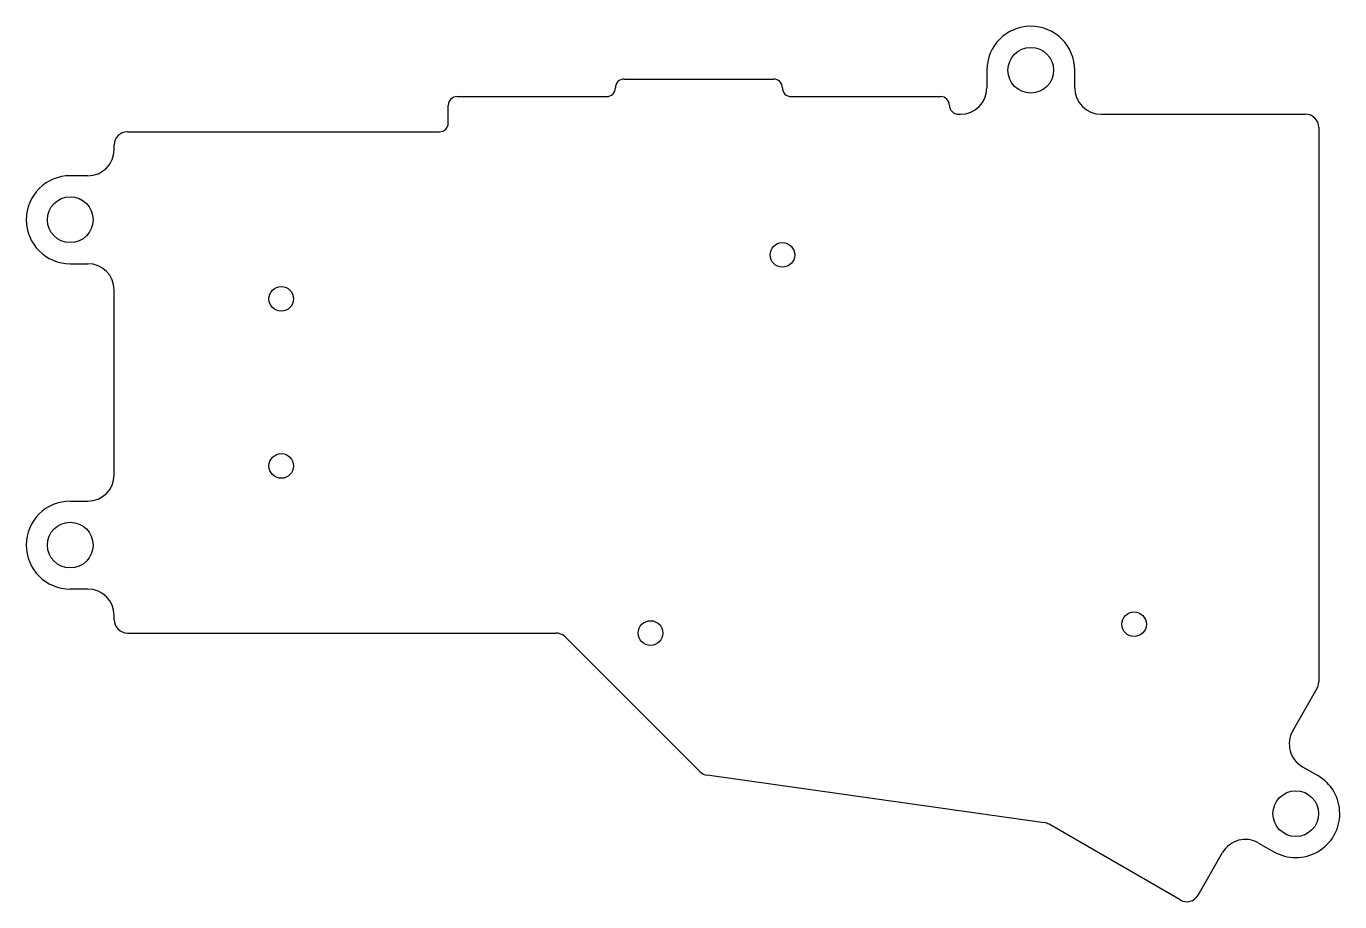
# Model space of a CAD drawing. Header units: millimetres. Extents: x -10 to 139, y -31 to 69.
import ezdxf

# ---------------------------------------------------------------- set-up
doc = ezdxf.new("R2010")
doc.units = ezdxf.units.MM

msp = doc.modelspace()

# ---------------------------------------------------------------- linework, layer by layer
for p, q in [((58, 63), (75, 63)), ((99.25, 64), (99.25, 62)), ((109.25, 62), (109.25, 64)), ((57, 62), (57, 62)), ((57, 62), (57, 62)), ((76, 62), (76, 62)), ((76, 62), (76, 62)), ((38, 58), (38, 60)), ((39, 61), (56, 61)), ((77, 61), (94, 61)), ((95, 60), (95, 60)), ((95, 60), (95, 60)), ((95, 60), (95, 60)), ((96, 59), (96.25, 59)), ((112.25, 59), (135.5, 59)), ((1.5, 57), (37, 57)), ((137, 57.5), (137, -5.6)), ((0, 55), (0, 55.5)), ((-3, 52), (-5, 52)), ((-5, 42), (-3, 42)), ((0, 18), (0, 39)), ((-5, 15), (-3, 15)), ((-3, 5), (-5, 5)), ((0, 1.5), (0, 2)), ((1.5, 0), (50.22, 0)), ((66.59, -15.75), (51.28, -0.44)), ((134.05, -11.11), (136.8, -6.35)), ((105.78, -21.57), (67.45, -16.18)), ((135.15, -15.21), (136.88, -16.21)), ((121.22, -30.36), (106.32, -21.75)), ((130.16, -23.88), (131.89, -24.87)), ((123.27, -29.81), (126.06, -24.97))]:
    msp.add_line(p, q)
for centre, radius in [((104.25, 64), 2.6), ((-5, 47), 2.6), ((76, 43), 1.4), ((19, 38), 1.4), ((19, 19), 1.4), ((-5, 10), 2.6), ((116, 1), 1.4), ((61, 0), 1.4), ((134.39, -20.54), 2.6)]:
    msp.add_circle(centre, radius)
for centre, radius, start, end in [((104.25, 64), 5, 0, 180), ((58, 62), 1, 90, 180), ((75, 62), 1, 0, 90), ((56, 62), 1, 270, 0), ((77, 62), 1, 180, 270), ((96.25, 62), 3, 270, 0), ((112.25, 62), 3, 180, 270), ((39, 60), 1, 90, 180), ((94, 60), 1, 0, 90), ((96, 60), 1, 180, 270), ((135.5, 57.5), 1.5, 0, 90), ((1.5, 55.5), 1.5, 90, 180), ((37, 58), 1, 270, 0), ((-3, 55), 3, 270, 0), ((-5, 47), 5, 90, 270), ((-3, 39), 3, 0, 90), ((-3, 18), 3, 270, 0), ((-5, 10), 5, 90, 270), ((-3, 2), 3, 0, 90), ((1.5, 1.5), 1.5, 180, 270), ((50.22, -1.5), 1.5, 45, 90), ((135.5, -5.6), 1.5, 330.0261, 0), ((136.65, -12.61), 3, 150.0261, 240), ((67.66, -14.69), 1.5, 225, 262), ((134.39, -20.54), 5, 240, 60.0522), ((105.57, -23.05), 1.5, 60, 82), ((128.66, -26.47), 3, 60, 150.0261), ((121.97, -29.06), 1.5, 240, 330.0264)]:
    msp.add_arc(centre, radius, start, end)

doc.saveas('drawing.dxf')
